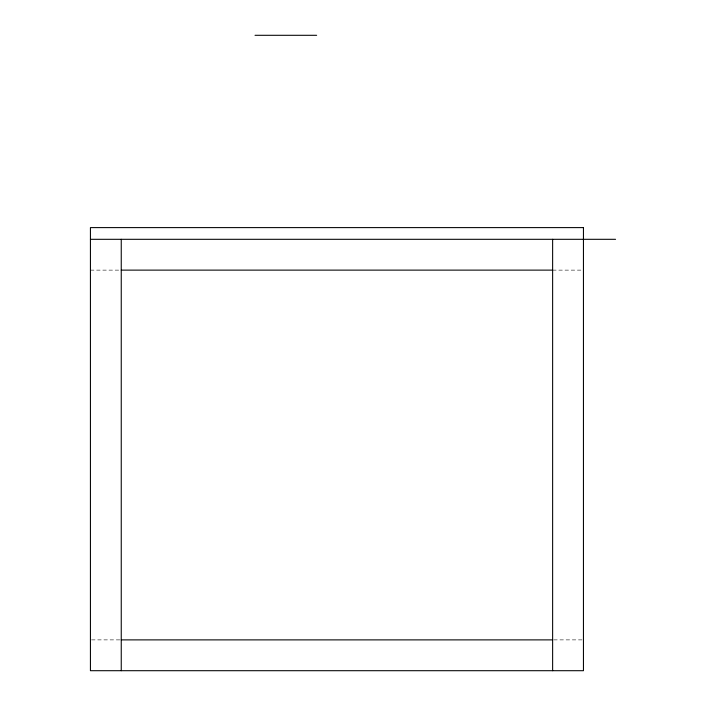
<?xml version="1.0" encoding="UTF-8"?>
<svg xmlns="http://www.w3.org/2000/svg" width="706" height="706" viewBox="0 0 706 706"><rect width="100%" height="100%" fill="white"/><g stroke="black" fill="none" stroke-linecap="round" stroke-linejoin="round"><path stroke-width="0.53" stroke-dasharray="3.53 2.65" d="M90.43 270.124L120.144 270.124M552.63 270.124L583.447 270.124M91.533 639.883L120.144 639.883M553.733 639.883L582.344 639.883"/><path stroke-width="1.06" d="M255.016 35.3L316.641 35.3M90.43 239.308L615.57 239.308M121.247 270.124L552.63 270.124M121.247 639.883L552.63 639.883M552.63 239.308L552.63 670.7M121.247 239.308L121.247 670.7M583.447 227.606L90.43 227.606L90.43 670.7L583.447 670.7L583.447 227.606"/></g></svg>
